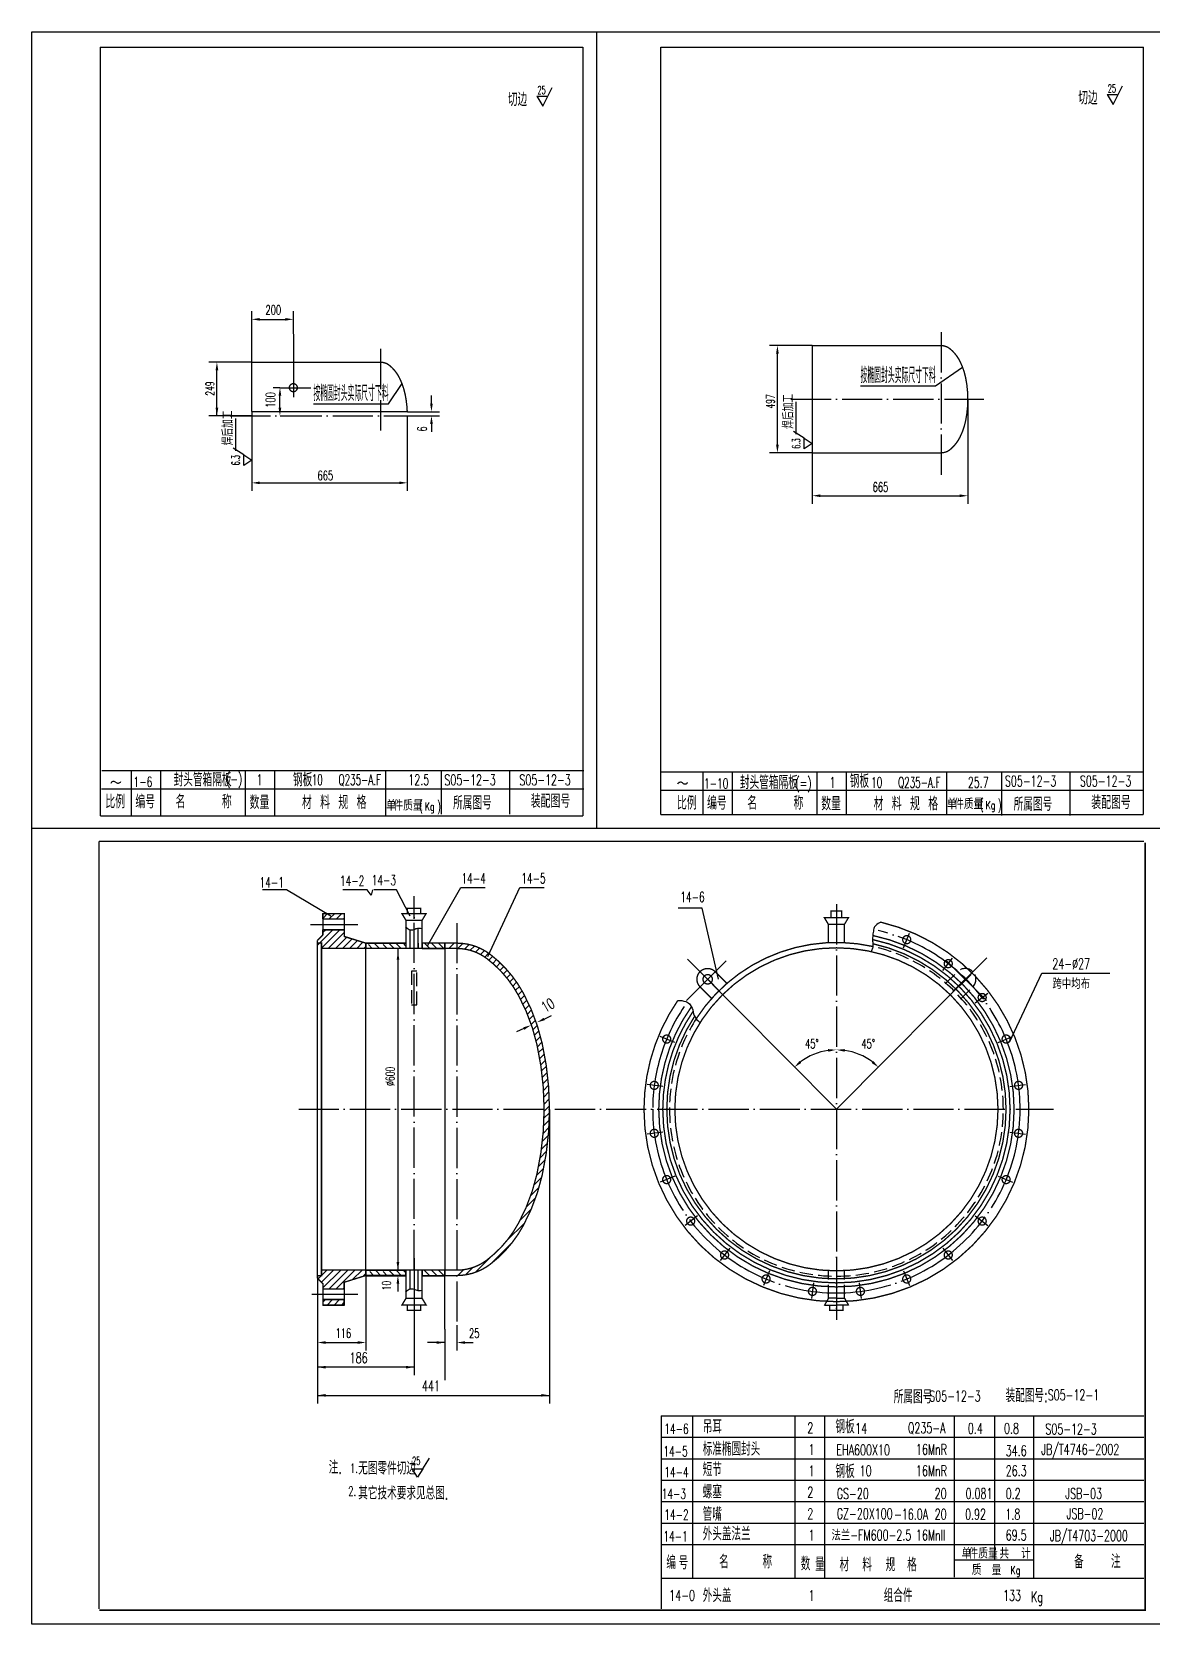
# Model space of a CAD drawing. Extents: x 0 to 2425, y 6 to 1194.
# Drawn here: x 1584 to 2002, y 6 to 600 of the extents above; entities that cross this region are included whole.
import ezdxf
from ezdxf.enums import TextEntityAlignment as Align

# ---------------------------------------------------------------- set-up
doc = ezdxf.new("R2010")
doc.units = 0
doc.header["$MEASUREMENT"] = 0
for name, pattern in [('DH', [44, 40, -2, 0, -2]), ('XS', [7, 5, -2]), ('ZHXS', [19, 15, -2, 0, -2])]:
    doc.linetypes.add(name, pattern=pattern)
doc.layers.get('0').update_dxf_attribs({"linetype": 'CONTINUOUS'})
for name, color, linetype in [('1', 7, 'ZHXS'), ('3', 7, 'XS'), ('4', 7, 'CONTINUOUS'), ('5', 7, 'CONTINUOUS')]:
    doc.layers.add(name, color=color, linetype=linetype)
doc.styles.add('HZ', font='txt', dxfattribs={"width": 0.65, "bigfont": 'hztxt'})
doc.styles.add('HZ1', font='txt', dxfattribs={"width": 0.6, "bigfont": 'hztxt'})

# ---------------------------------------------------------------- blocks, each defined once
blk = doc.blocks.new('BL')
at = {"layer": '5'}
for centre, radius, start, end in [((1.27, -0.34), 1.12, 49.07788, 162.09786), ((2.91, 1.38), 1.26, 223.92906, 329.5545)]:
    blk.add_arc(centre, radius, start, end, dxfattribs=at)
blk = doc.blocks.new('L')
at = {"layer": '4'}
blk.add_blockref('BL', (2.98, 2.54), dxfattribs=at)
blk = doc.blocks.new('D')
at = {"style": 'HZ'}
for s, height, width, p in [('单  ', 4, 0.7, (2.95, 4.05)), ('件质量', 4, 0.7, (5.59, 4.05)), ('(', 3.5, 0.6, (15.27, 4.16)), ('Kg', 3, 0.7, (17.36, 4.1)), (')', 3.5, 0.6, (22, 3.89))]:
    blk.add_text(s, height=height, dxfattribs=dict(at, width=width)).set_placement(p)
blk = doc.blocks.new('F')
at = {"style": 'HZ', "width": 0.7}
for s, p in [('单  ', (7.05, 14.32)), ('件质量', (9.68, 14.32)), ('质', (10.9, 8.18))]:
    blk.add_text(s, height=4, dxfattribs=at).set_placement(p)
blk = doc.blocks.new('V2', base_point=(443, 362.5))
for p, q in [((443, 362.5), (446.5, 369.5)), ((440.74, 366.27), (443, 362.5)), ((440.74, 366.27), (444.5, 366.27))]:
    blk.add_line(p, q)
at = {"style": 'HZ', "width": 0.6}
blk.add_text('25', height=3, dxfattribs=at).set_placement((441, 367))
blk = doc.blocks.new('C4Z')
for p, q in [((2.5, 3), (5, 7)), ((0.5, 0), (-1.5, 3)), ((-1.5, 3), (2.5, 3)), ((2.5, 3), (0.5, 0))]:
    blk.add_line(p, q)
at = {"style": 'HZ', "width": 0.6}
blk.add_text('6.3', height=3, dxfattribs=at).set_placement((-1.5, 4.5))
blk = doc.blocks.new('V2Z')
for p, q in [((2, 3), (4.5, 7)), ((-2, 3), (2, 3)), ((0, 0), (-2, 3)), ((2, 3), (0, 0))]:
    blk.add_line(p, q)
at = {"style": 'HZ', "width": 0.6}
blk.add_text('25', height=3, dxfattribs=at).set_placement((-2, 4.5))
blk = doc.blocks.new('*X52')
at = {"color": 0}
for p, q in [((169.84, 260), (171.72, 261.88)), ((172.28, 259.79), (174, 261.5)), ((174.47, 259.32), (176.06, 260.92)), ((176.44, 258.64), (177.96, 260.17)), ((178.25, 257.79), (179.72, 259.26)), ((179.89, 256.79), (181.33, 258.23)), ((181.41, 255.66), (182.83, 257.08)), ((182.86, 254.45), (184.27, 255.87)), ((184.24, 253.19), (185.66, 254.6)), ((185.57, 251.86), (186.99, 253.28)), ((186.85, 250.49), (188.26, 251.9)), ((188.06, 249.05), (189.48, 250.47)), ((189.22, 247.55), (190.65, 248.98)), ((190.32, 246), (191.76, 247.44)), ((191.35, 244.39), (192.81, 245.84)), ((192.33, 242.71), (193.8, 244.18)), ((193.25, 240.98), (194.73, 242.46)), ((194.12, 239.2), (195.62, 240.7)), ((194.96, 237.39), (196.47, 238.9)), ((195.75, 235.53), (197.28, 237.06)), ((196.5, 233.62), (198.05, 235.17)), ((197.2, 231.67), (198.77, 233.24)), ((197.85, 229.67), (199.45, 231.27)), ((198.46, 227.62), (200.07, 229.24)), ((199.01, 225.52), (200.65, 227.17)), ((199.5, 223.36), (201.18, 225.04)), ((199.95, 221.17), (201.65, 222.86)), ((200.37, 218.93), (202.09, 220.65)), ((200.74, 216.65), (202.48, 218.39)), ((201.07, 214.33), (202.84, 216.1)), ((201.35, 211.96), (203.15, 213.76)), ((201.59, 209.54), (203.42, 211.38)), ((201.77, 207.08), (203.64, 208.95)), ((201.91, 204.56), (203.81, 206.47)), ((201.98, 201.98), (203.93, 203.93)), ((201.95, 196.65), (203.99, 198.69)), ((202, 199.35), (203.99, 201.34)), ((201.36, 188.1), (203.58, 190.32)), ((201.63, 191.03), (203.79, 193.19)), ((201.83, 193.88), (203.93, 195.97)), ((200.52, 181.95), (202.9, 184.34)), ((200.99, 185.08), (203.29, 187.38)), ((199.93, 178.72), (202.42, 181.2)), ((198.28, 171.77), (201.08, 174.57)), ((199.21, 175.35), (201.82, 177.95)), ((195.36, 163.54), (198.87, 167.05)), ((197.04, 167.88), (200.13, 170.97)), ((192.98, 158.51), (197.18, 162.71)), ((188.01, 150.89), (194.8, 157.68)), ((182.18, 142.41), (190.19, 150.41)), ((176.28, 139.16), (181.71, 144.58)), ((169.82, 138), (171.99, 140.17)), ((172.73, 138.26), (175.46, 140.99))]:
    blk.add_line(p, q, dxfattribs=at)

msp = doc.modelspace()

# ---------------------------------------------------------------- linework, layer by layer
for p, q in [((1584, 600), (2425, 600)), ((1584, 6), (1584, 600)), ((1794.5, 600), (1794.5, 303)), ((1609.5, 594.33043), (1789.5, 594.33043)), ((1818.5, 594.33043), (1998.5, 594.33043)), ((1666.00178, 476.81675), (1666.00178, 495.75425)), ((1681.50178, 487.31675), (1681.50178, 495.75425)), ((1669.00178, 492.75425), (1678.50178, 492.75425)), ((1681.50178, 487.25425), (1681.50178, 463.75425)), ((1875, 482.94907), (1859, 482.94907)), ((1666.00178, 476.75425), (1650.00178, 476.75425)), ((1862, 445.94907), (1862, 479.94907)), ((1653.00178, 456.75425), (1653.00178, 473.75425)), ((1921, 467.94907), (1931.01593, 474.95524)), ((1676.50178, 467.25425), (1674.00178, 467.25425)), ((1676.50178, 467.25425), (1688.00178, 467.25425)), ((1676.50178, 459.75425), (1676.50178, 464.25425)), ((1676.56428, 467.25425), (1679.50178, 467.25425)), ((1717.00178, 461.25425), (1722.01771, 468.76041)), ((1733.00178, 461.29168), (1733.00178, 464.29168)), ((1893, 467.94907), (1921, 467.94907)), ((1666.00178, 458.29168), (1666.00178, 428.75425)), ((1689.00178, 461.25425), (1717.00178, 461.25425)), ((1724.03464, 458.29168), (1736.00178, 458.29168)), ((1869, 449.94907), (1869, 461.94907)), ((1933, 462.94907), (1933, 423.94907)), ((1666.00178, 456.75425), (1650.00178, 456.75425)), ((1660.00178, 443.75425), (1660.00178, 455.75425)), ((1676.56428, 456.75425), (1679.50178, 456.75425)), ((1724.00178, 456.75425), (1724.00178, 428.75425)), ((1730.06428, 456.75425), (1736.00178, 456.75425)), ((1733.00178, 453.75425), (1733.00178, 450.75425)), ((1875, 442.94907), (1859, 442.94907)), ((1875, 442.94907), (1875, 423.94907)), ((1669.00178, 431.75425), (1721.00178, 431.75425)), ((1878, 426.94907), (1930, 426.94907)), ((1621.00822, 324.44735), (1621.00822, 307.5)), ((1632.00822, 324.44735), (1632.00822, 307.5)), ((1663.50822, 324.44735), (1663.50822, 307.5)), ((1674.50822, 324.44735), (1674.50822, 307.5)), ((1715.91511, 324.44735), (1715.91511, 307.5)), ((1736.57858, 324.15138), (1736.57858, 308.20403)), ((1762.06893, 324.20403), (1762.06893, 308.20403)), ((1834.15708, 323.94735), (1834.15708, 308)), ((1845.15708, 323.94735), (1845.15708, 308)), ((1876.65708, 323.94735), (1876.65708, 308)), ((1887.65708, 323.94735), (1887.65708, 308)), ((1925.03248, 323.94735), (1925.03248, 308)), ((1945.57858, 323.65138), (1945.57858, 307.70403)), ((1971.06893, 323.70403), (1971.06893, 307.70403)), ((1789.85114, 317.44735), (1610.00822, 317.44735)), ((1998.5, 316.94735), (1818.5, 316.94735)), ((1584, 303), (2425, 303)), ((1679, 279.96809), (1670, 279.96809)), ((1695.5, 270.05484), (1679, 279.96809)), ((1709, 279.96809), (1700, 279.96809)), ((1710.5, 277.96809), (1709, 279.96809)), ((1711, 279.96809), (1710.5, 277.96809)), ((1720, 279.96809), (1711.5, 279.96809)), ((1725, 270.05484), (1720, 279.96809)), ((1731.5, 259.05484), (1743.98765, 280.74776)), ((1743.98765, 280.74776), (1752.98765, 280.74776)), ((1754, 255.05484), (1765.98765, 280.74776)), ((1765.98765, 280.74776), (1774.98765, 280.74776)), ((1726.5, 269.05484), (1726.5, 273.55484)), ((1692.5, 271.05484), (1700.5, 271.05484)), ((1692.5, 269.05484), (1692.5, 271.05484)), ((1700.5, 271.05484), (1700.5, 269.05484)), ((1834, 273.05484), (1825, 273.05484)), ((1840, 246.55484), (1834, 273.05484)), ((1687.84087, 267.05484), (1705.5, 267.05484)), ((1692.5, 263.05484), (1692.5, 265.05484)), ((1692.5, 265.05484), (1700.5, 265.05484)), ((1692.5, 263.05484), (1692.5, 265.05484)), ((1700.5, 265.05484), (1700.5, 262.55484)), ((1700.5, 262.55484), (1708.5, 260.05484)), ((1708.5, 258.05484), (1694.5, 258.05484)), ((1708.5, 260.05484), (1723.5, 260.05484)), ((1708.5, 258.05484), (1708.5, 260.05484)), ((1708.5, 260.05484), (1723.5, 260.05484)), ((1708.5, 260.05484), (1708.5, 258.05484)), ((1723.5, 258.05484), (1708.5, 258.05484)), ((1723.5, 260.05484), (1723.5, 258.05484)), ((1723.5, 260.05484), (1723.5, 258.05484)), ((1728, 258.05484), (1724.5, 258.05484)), ((1728, 260.05484), (1728, 258.05484)), ((1738, 260.05484), (1729.5, 260.05484)), ((1729.5, 260.05484), (1729.5, 258.05484)), ((1729.5, 258.05484), (1729.5, 260.05484)), ((1729.5, 258.05484), (1738, 258.05484)), ((1738, 258.05484), (1738, 260.05484)), ((1741.5, 260.05484), (1739.5, 258.05484)), ((1828.04505, 238.59989), (1842.89429, 253.44914)), ((1884, 198.05484), (1828.4668, 254.0219)), ((1884, 198.05484), (1940.02931, 254.52188)), ((1939.95495, 238.59989), (1925.10571, 253.44914)), ((1836, 246.55484), (1840.55776, 241.99708)), ((1932, 246.55484), (1927.44223, 241.99708)), ((1934.85103, 249.40587), (1934.85103, 249.40587)), ((1934.85103, 249.40587), (1934.85103, 249.40587)), ((1948.55145, 223.14419), (1960.5391, 248.8371)), ((1960.5391, 248.8371), (1985.9278, 248.8371)), ((1708.5, 138.05484), (1694.5, 138.05484)), ((1708.5, 136.05484), (1708.5, 138.05484)), ((1708.5, 136.05484), (1708.5, 138.05484)), ((1708.51677, 137.90901), (1708.51677, 135.99648)), ((1723.464, 137.90901), (1708.51677, 137.90901)), ((1719.5625, 138.05484), (1723.5, 138.05484)), ((1723.464, 135.80523), (1723.464, 137.90901)), ((1723.5, 138.05484), (1723.5, 136.05484)), ((1723.5, 136.05484), (1723.5, 138.05484)), ((1728, 138.05484), (1724.5, 138.05484)), ((1726.5, 142.55484), (1726.5, 119.55484)), ((1728, 136.05484), (1728, 138.05484)), ((1728, 136.05484), (1728, 138.05484)), ((1729.5, 138.05484), (1729.5, 136.05484)), ((1729.5, 138.05484), (1729.5, 136.05484)), ((1729.5205, 138.10027), (1729.5205, 135.99648)), ((1737.96773, 138.10027), (1729.5205, 138.10027)), ((1737.96773, 135.99648), (1737.96773, 138.10027)), ((1884, 142.55484), (1884, 119.55484)), ((1692.5, 133.05484), (1692.5, 131.05484)), ((1692.5, 131.05484), (1700.5, 131.05484)), ((1700.5, 133.55484), (1708.5, 136.05484)), ((1700.5, 131.05484), (1700.5, 133.55484)), ((1723.5, 136.05484), (1708.5, 136.05484)), ((1708.51677, 135.99648), (1723.30462, 135.99648)), ((1708.51677, 135.93398), (1708.51677, 108.05484)), ((1720.0625, 136.05484), (1723.5, 136.05484)), ((1720.5, 133.05484), (1720.5, 130.05484)), ((1729.5205, 135.99648), (1737.96773, 135.99648)), ((1738, 116.05484), (1738, 136.05484)), ((1688.41769, 129.05484), (1705.5, 129.05484)), ((1700.5, 127.05484), (1692.5, 127.05484)), ((1692.5, 127.05484), (1692.5, 125.05484)), ((1692.5, 125.05484), (1700.5, 125.05484)), ((1700.5, 125.05484), (1700.5, 127.05484)), ((1726.5, 127.05484), (1726.5, 122.55484)), ((1884, 127.05484), (1884, 122.55484)), ((1690.5, 114.99234), (1690.5, 108.05484)), ((1738, 115.99234), (1738, 108.05484)), ((1738, 115.99234), (1738, 108.05484)), ((1742.5, 117.49234), (1742.5, 108.05484)), ((1690.5, 111.49234), (1690.5, 107.55484)), ((1693.5, 111.05484), (1705.51677, 111.05484)), ((1726.5, 110.49234), (1726.5, 107.55484)), ((1738, 111.05484), (1731.5, 111.05484)), ((1738, 109.99234), (1738, 97.05484)), ((1745.5, 111.05484), (1748.5, 111.05484)), ((1690.5, 99.99234), (1690.5, 97.05484)), ((1818.64886, 83.70403), (1998.64886, 83.70403)), ((1818.64886, 83.70403), (1818.64886, 11.70403)), ((1830.49026, 23.19741), (1830.49026, 83.70403)), ((1868.64886, 23.19741), (1868.64886, 83.70403)), ((1879.64886, 23.19741), (1879.64886, 83.70403)), ((1928.00337, 23.58563), (1928.00337, 83.70403)), ((1942.88465, 83.70403), (1942.88465, 30.03011)), ((1957.64886, 23.19741), (1957.64886, 83.70403)), ((1818.64886, 75.70403), (1998.64886, 75.70403)), ((1818.64886, 67.70403), (1998.64886, 67.70403)), ((1818.64886, 59.70403), (1998.64886, 59.70403)), ((1818.64886, 51.70403), (1998.64886, 51.70403)), ((1818.64886, 43.70403), (1998.64886, 43.70403)), ((1818.64886, 35.70403), (1998.64886, 35.70403)), ((1928.00337, 30.03011), (1957.64886, 30.03011)), ((1818.62469, 23.19741), (1998.64886, 23.19741)), ((2425, 6), (1584, 6))]:
    msp.add_line(p, q)
at = {"color": 0}
for p, q in [((1692.5, 269.28902), (1694.26583, 271.05484)), ((1694.91748, 269.05484), (1696.91748, 271.05484)), ((1697.56913, 269.05484), (1699.56913, 271.05484)), ((1700.22078, 269.05484), (1700.5, 269.33406)), ((1690.5, 259.33406), (1696.22078, 265.05484)), ((1691.87243, 258.05484), (1698.87243, 265.05484)), ((1692.5, 263.98572), (1693.56913, 265.05484)), ((1694.52408, 258.05484), (1700.5, 264.03076)), ((1697.17573, 258.05484), (1701.39579, 262.27491)), ((1699.82738, 258.05484), (1703.4161, 261.64356)), ((1702.47903, 258.05484), (1705.4364, 261.01222)), ((1705.13068, 258.05484), (1707.45671, 260.38087)), ((1707.78233, 258.05484), (1708.5, 258.77251)), ((1710.94426, 258.05484), (1709.5, 259.49911)), ((1713.59591, 258.05484), (1711.59591, 260.05484)), ((1716.44426, 258.05484), (1715, 259.49911)), ((1719.09591, 258.05484), (1717.09591, 260.05484)), ((1721.74756, 258.05484), (1719.74756, 260.05484)), ((1723.5, 258.95406), (1722.39921, 260.05484)), ((1729.70251, 258.05484), (1729.5, 258.25736)), ((1732.35417, 258.05484), (1730.35417, 260.05484)), ((1735.00582, 258.05484), (1733.00582, 260.05484)), ((1737.65747, 258.05484), (1735.65747, 260.05484)), ((1690.75, 134.80484), (1694, 138.05484)), ((1692, 133.55484), (1696.5, 138.05484)), ((1692.5, 131.40319), (1699.15165, 138.05484)), ((1694.8033, 131.05484), (1701.8033, 138.05484)), ((1697.45495, 131.05484), (1704.45495, 138.05484)), ((1703.56415, 134.51239), (1707.1066, 138.05484)), ((1707.42109, 135.71769), (1708.5, 136.79659)), ((1711.52671, 135.99648), (1710.01677, 137.50642)), ((1714.17836, 135.99648), (1712.26582, 137.90901)), ((1716.52671, 135.99648), (1715.01677, 137.50642)), ((1719.17836, 135.99648), (1717.26582, 137.90901)), ((1721.83001, 135.99648), (1719.91747, 137.90901)), ((1723.464, 137.01414), (1722.56912, 137.90901)), ((1732.43661, 135.99648), (1730.33282, 138.10027)), ((1735.08826, 135.99648), (1732.98447, 138.10027)), ((1737.73991, 135.99648), (1735.63612, 138.10027)), ((1700.1066, 131.05484), (1700.5, 131.44824)), ((1729.78496, 135.99648), (1729.5205, 136.26094)), ((1692.5, 126.09989), (1693.45495, 127.05484)), ((1694.1066, 125.05484), (1696.1066, 127.05484)), ((1696.75825, 125.05484), (1698.75825, 127.05484)), ((1699.4099, 125.05484), (1700.5, 126.14494))]:
    msp.add_line(p, q, dxfattribs=at)
at = {"color": 0, "linetype": 'ByBlock'}
for p, q in [((1720.52837, 138.05484), (1720.52837, 258.05484)), ((1775.04562, 231.74189), (1777.76455, 233.00974)), ((1767.38913, 228.1716), (1764.6702, 226.90375)), ((1777, 197.99234), (1777, 88.35774)), ((1690.5, 136.05484), (1690.5, 88.35774)), ((1726.5, 135.99234), (1726.5, 98.85774)), ((1726.5, 101.85774), (1690.5, 101.85774)), ((1690.5, 91.35774), (1777, 91.35774))]:
    msp.add_line(p, q, dxfattribs=at)
for points, const_width in [([(1609.5, 594.33043), (1609.5, 307.5)], 0.5), ([(1789.5, 594.33043), (1789.5, 307.5)], 0.5), ([(1818.5, 594.33043), (1818.5, 308)], 0.5), ([(1998.5, 594.33043), (1998.5, 308)], 0.5), ([(1875, 462.94907), (1875, 482.94907), (1923, 482.94907)], 0.5), ([(1666.00178, 458.29168), (1666.00178, 476.75425), (1714.00178, 476.75425)], 0.5), ([(1723.97214, 458.29168), (1666.00178, 458.29168)], 0.5), ([(1875, 462.94907), (1875, 442.94907), (1923, 442.94907)], 0.5), ([(1789.85114, 324.44735), (1610.00822, 324.44735)], 0.5), ([(1998.5, 323.94735), (1818.5, 323.94735)], 0.5), ([(1609.5, 307.5), (1789.5, 307.5)], 0.5), ([(1609.5, 307.5), (1789.5, 307.5)], 0.5), ([(1609.5, 307.5), (1789.5, 307.5)], 0.5), ([(1818.5, 308), (1998.5, 308)], 0.5), ([(1609, 298), (1609, 11.70403)], 0.5), ([(1609, 298), (1998.64886, 298)], 0.5), ([(1999.14886, 297.5), (1999.14886, 11.20403), (1609.14886, 11.20403)], 0.6), ([(1726.5, 273.05484), (1724, 273.05484), (1724, 271.05484)], 0.5), ([(1726.5, 273.05484), (1729, 273.05484), (1729, 271.05484)], 0.5), ([(1692.5, 263.05484), (1692.5, 271.05484), (1700.5, 271.05484), (1700.5, 262.55484), (1708.5, 260.05484)], 0.5), ([(1692.5, 269.05484), (1700.5, 269.05484)], 0.5), ([(1726.5, 268.55484), (1723.5, 268.55484), (1722, 271.05484), (1726.5, 271.05484)], 0.5), ([(1723.5, 268.55484), (1723.5, 258.05484)], 0.5), ([(1726.5, 268.55484), (1729.5, 268.55484), (1731, 271.05484), (1726.5, 271.05484)], 0.5), ([(1729.5, 268.55484), (1729.5, 258.05484)], 0.5), ([(1881, 267.05484), (1879.5, 269.55484), (1884, 269.55484)], 0.5), ([(1881, 260.23251), (1881, 267.05484), (1884, 267.05484)], 0.5), ([(1884, 272.05484), (1882, 272.05484), (1882, 269.55484)], 0.5), ([(1884, 272.05484), (1886, 272.05484), (1886, 269.55484)], 0.5), ([(1887, 267.05484), (1888.5, 269.55484), (1884, 269.55484)], 0.5), ([(1887, 260.23251), (1887, 267.05484), (1884, 267.05484)], 0.5), ([(1692.5, 263.05484), (1690.5, 261.05484)], 0.5), ([(1692.5, 265.05484), (1700.5, 265.05484)], 0.5), ([(1725, 265.05484), (1725, 258.05484)], 0.5), ([(1728, 265.63236), (1728, 258.05484)], 0.5), ([(1690.5, 258.05484), (1690.5, 261.05484)], 0.5), ([(1690.5, 260.05484), (1692, 260.05484), (1692, 198.05484)], 0.5), ([(1690.5, 258.05484), (1690.5, 258.05484)], 0.5), ([(1690.5, 258.05484), (1690.5, 198.05484)], 0.5), ([(1708.5, 258.05484), (1692, 258.05484)], 0.5), ([(1723.5, 260.05484), (1708.5, 260.05484)], 0.5), ([(1708.5, 260.05484), (1708.5, 198.05484)], 0.5), ([(1742.5, 258.05484), (1708.5, 258.05484)], 0.5), ([(1742.5, 260.05484), (1729.5, 260.05484)], 0.5), ([(1738, 260.05484), (1738, 198.05484)], 0.5), ([(1690.5, 138.05484), (1690.5, 198.05484)], 0.5), ([(1690.5, 136.05484), (1692, 136.05484), (1692, 198.05484)], 0.5), ([(1708.5, 136.05484), (1708.5, 198.05484)], 0.5), ([(1738, 136.05484), (1738, 198.05484)], 0.5), ([(1690.5, 138.05484), (1690.5, 135.05484)], 0.5), ([(1708.5, 138.05484), (1692, 138.05484)], 0.5), ([(1742.5, 138.05484), (1708.5, 138.05484)], 0.5), ([(1723.5, 127.55484), (1723.5, 138.05484)], 0.5), ([(1725, 131.05484), (1725, 138.05484)], 0.5), ([(1728, 130.47732), (1728, 138.05484)], 0.5), ([(1729.5, 127.55484), (1729.5, 138.05484)], 0.5), ([(1690.5, 135.05484), (1690.5, 135.05484)], 0.5), ([(1692.5, 133.05484), (1690.5, 135.05484)], 0.5), ([(1692.5, 133.05484), (1692.5, 125.05484), (1700.5, 125.05484), (1700.5, 133.55484), (1708.5, 136.05484)], 0.5), ([(1692.5, 131.05484), (1700.5, 131.05484)], 0.5), ([(1723.5, 136.05484), (1708.5, 136.05484)], 0.5), ([(1742.5, 136.05484), (1729.5, 136.05484)], 0.5), ([(1692.5, 127.05484), (1700.5, 127.05484)], 0.5), ([(1726.5, 127.55484), (1723.5, 127.55484), (1722, 125.05484), (1726.5, 125.05484)], 0.5), ([(1726.5, 123.05484), (1724, 123.05484), (1724, 125.05484)], 0.5), ([(1726.5, 127.55484), (1729.5, 127.55484), (1731, 125.05484), (1726.5, 125.05484)], 0.5), ([(1726.5, 123.05484), (1729, 123.05484), (1729, 125.05484)], 0.5), ([(1880.30706, 126.39994), (1879.5, 125.05484), (1888.5, 125.05484), (1887.69294, 126.39994)], 0.3), ([(1884, 123.05484), (1881.5, 123.05484), (1881.5, 125.05484)], 0.5), ([(1884, 123.05484), (1886.5, 123.05484), (1886.5, 125.05484)], 0.5)]:
    msp.add_lwpolyline(points, dxfattribs=dict(const_width=const_width))
at = {"const_width": 0.5}
for points in [[(1923, 442.94907, 0.174704521), (1926.38757, 444.16998, 0.104202942), (1930.07107, 448.80693, 0.064948102), (1932.17119, 454.86045, 0.051099299), (1933, 462.94907, 0.051099299), (1932.17119, 471.03769, 0.064948102), (1930.07107, 477.09121, 0.104202942), (1926.38757, 481.72816, 0.174704521), (1923, 482.94907, 0.174704521)], [(1723.97214, 458.29168, 0.041439324), (1723.17297, 464.84286, 0.064948102), (1721.07285, 470.89638, 0.104202942), (1717.38935, 475.53333, 0.174704521), (1714.00178, 476.75425, 0.174704521)], [(1812.25, 198.05484, 1), (1955.75, 198.05484, 0.347366573), (1900.60102, 267.85791, 1)], [(1817.75, 198.05484, 1), (1950.25, 198.05484, 0.355016897), (1897.56723, 262.90076, 0.3498392)], [(1819.25, 198.05484, 1), (1948.75, 198.05484, 0.353954481), (1897.49922, 261.38204, 0.3498392)], [(1742.5, 136.05484, 0.164675846), (1754.91793, 140.25871, 0.105774201), (1767.23955, 154.67587, 0.069037406), (1774.27288, 173.44304, 0.055233717), (1777, 198.05484, 0.055233717), (1774.27288, 222.66664, 0.069037406), (1767.23955, 241.43382, 0.105774201), (1754.91793, 255.85098, 0.164675846), (1742.5, 260.05484, 0.164675846)], [(1742.5, 138.05484, 0.164675846), (1753.70303, 141.84743, 0.105774201), (1765.48097, 155.62844, 0.069037406), (1772.32139, 173.88089, 0.055233717), (1775, 198.05484, 0.055233717), (1772.32139, 222.2288, 0.069037406), (1765.48097, 240.48125, 0.105774201), (1753.70303, 254.26226, 0.164675846), (1742.5, 258.05484, 0.164675846)], [(1820.75, 198.05484, 1), (1947.25, 198.05484, 0.352223297), (1897.56712, 259.83264, 0.3498392)], [(1897.58331, 258.80479, 0.314025524), (1831.71549, 231.83935, 1)], [(1837.74514, 239.15285), (1833.14897, 243.74902, -0.414213562), (1833.14897, 249.40587), (1833.14897, 249.40587)], [(1843.402, 244.8097), (1838.80583, 249.40587, 0.414213562), (1833.14897, 249.40587), (1833.14897, 249.40587)], [(1824.86544, 238.6894, 0.151660094), (1812.25, 198.05484, 1)], [(1829.94784, 236.36185, 0.155368353), (1817.75, 198.05484, 0.146930831)], [(1830.57389, 234.63644, 0.151235694), (1819.25, 198.05484, 0.146930831)], [(1831.21705, 232.90485, 0.146930831), (1820.75, 198.05484, 0.146930831)]]:
    msp.add_lwpolyline(points, format="xyb", dxfattribs=at)
for points in [[(1680.00178, 467.25425, 1), (1683.00178, 467.25425, 1)], [(1909.55716, 259.99196, 1), (1910.87047, 262.68922, 1)], [(1823.75, 198.05484, 1), (1944.25, 198.05484, 1)], [(1924.71683, 251.26682, 1), (1926.68349, 253.53227, 1)], [(1834.76256, 245.31741, 1), (1837.23744, 247.79228, 1)], [(1937.10171, 238.91538, 1), (1939.5877, 240.59463, 1)], [(1822.06288, 223.61201, 1), (1819.36562, 224.92531, 1)], [(1945.8678, 223.77935, 1), (1948.7037, 224.75796, 1)], [(1817.55866, 206.71066, 1), (1814.61339, 207.28111, 1)], [(1950.4177, 206.89025, 1), (1953.41025, 207.10153, 1)], [(1817.5823, 189.21944, 1), (1814.58975, 189.00816, 1)], [(1950.44134, 189.39902, 1), (1953.3866, 188.82857, 1)], [(1822.1322, 172.33033, 1), (1819.2963, 171.35173, 1)], [(1945.93711, 172.49768, 1), (1948.63438, 171.18438, 1)], [(1830.89829, 157.19431, 1), (1828.4123, 155.51506, 1)], [(1937.21198, 157.33801, 1), (1939.47743, 155.37136, 1)], [(1843.28317, 144.84287, 1), (1841.31651, 142.57742, 1)], [(1924.86053, 144.95313, 1), (1926.53978, 142.46715, 1)], [(1858.44283, 136.11773, 1), (1857.12953, 133.42046, 1)], [(1875.34418, 131.6135, 1), (1874.77373, 128.66824, 1)], [(1892.8354, 131.63715, 1), (1893.04668, 128.6446, 1)], [(1909.72451, 136.18705, 1), (1910.70312, 133.35115, 1)]]:
    msp.add_lwpolyline(points, format="xyb", close=True, dxfattribs=at)
for points in [[(1900.60102, 267.85791, 0.083407876), (1898.64333, 266.63521, 0.1557381), (1898, 265.55484, 0.025939985), (1897.62824, 263.46712, 0.02870531), (1897.5, 261.55484, 0.022108499), (1897.55234, 260.0446, -0.026945264), (1897.58331, 258.80479, -0.071179851), (1897.4672, 258.13246, -0.036185118), (1896.96445, 256.89348)], [(1723.38014, 266.16151, 0.117525173), (1724.73029, 265.16952, 0.156051879), (1726, 265.05484, 0.052107219), (1726.76318, 265.31085, -0.054052048), (1727.5, 265.55484, -0.05299374), (1728.41797, 265.65241, -0.0449937), (1729.5, 265.55484)], [(1824.86544, 238.6894, -0.096221507), (1827.88254, 238.242, -0.148113952), (1829.5, 237.05484, -0.123575129), (1830.61487, 234.40052, 0.127754621), (1831.71549, 231.83935, 0.031358103), (1832.32051, 231.15328, 0.025246807), (1833.16312, 230.39173)], [(1723.38014, 129.94818, -0.117525173), (1724.73029, 130.94017, -0.156051879), (1726, 131.05484, -0.052107219), (1726.76318, 130.79884, 0.054052048), (1727.5, 130.55484, 0.05299374), (1728.41797, 130.45728, 0.0449937), (1729.5, 130.55484)]]:
    msp.add_lwpolyline(points, format="xyb")
at = {"color": 0, "linetype": 'ByBlock'}
for start, end in [(97.97419432, 127.24874533), (52.75125467, 82.02580568)]:
    msp.add_arc((1884, 198.05484), 22.19234, start, end, dxfattribs=at)
msp.add_point((1884, 129.55484))
for points in [[(1669.00178, 492.25425), (1669.00178, 493.25425), (1666.00178, 492.75425)], [(1678.50178, 492.25425), (1678.50178, 493.25425), (1681.50178, 492.75425)], [(1862.5, 479.94907), (1861.5, 479.94907), (1862, 482.94907)], [(1653.50178, 473.75425), (1652.50178, 473.75425), (1653.00178, 476.75425)], [(1677.00178, 464.25425), (1676.00178, 464.25425), (1676.50178, 467.25425)], [(1653.50178, 459.75425), (1652.50178, 459.75425), (1653.00178, 456.75425)], [(1677.00178, 459.75425), (1676.00178, 459.75425), (1676.50178, 456.75425)], [(1733.50178, 461.29168), (1732.50178, 461.29168), (1733.00178, 458.29168)], [(1733.50178, 453.75425), (1732.50178, 453.75425), (1733.00178, 456.75425)], [(1862.5, 445.94907), (1861.5, 445.94907), (1862, 442.94907)], [(1669.00178, 431.25425), (1669.00178, 432.25425), (1666.00178, 431.75425)], [(1721.00178, 431.25425), (1721.00178, 432.25425), (1724.00178, 431.75425)], [(1878, 426.44907), (1878, 427.44907), (1875, 426.94907)], [(1930, 426.44907), (1930, 427.44907), (1933, 426.94907)], [(1721, 141.05484), (1720, 141.05484), (1720.5, 138.05484)], [(1721, 133.05484), (1720, 133.05484), (1720.5, 136.05484)], [(1693.5, 110.55484), (1693.5, 111.55484), (1690.5, 111.05484)], [(1705.51677, 110.55484), (1705.51677, 111.55484), (1708.51677, 111.05484)], [(1735, 110.55484), (1735, 111.55484), (1738, 111.05484)], [(1745.5, 110.55484), (1745.5, 111.55484), (1742.5, 111.05484)]]:
    msp.add_solid(points)
for points in [[(1721.02837, 253.86951), (1720.02837, 253.86951), (1720.52837, 256.86951)], [(1775.25693, 231.28874), (1774.83432, 232.19504), (1772.3267, 230.47403)], [(1767.60044, 227.71845), (1767.17782, 228.62476), (1770.10805, 229.43946)], [(1880.95706, 219.53388), (1880.88558, 220.53132), (1883.91365, 220.24702)], [(1887.04294, 219.53388), (1887.11441, 220.53132), (1884.08635, 220.24702)], [(1870.89634, 215.34364), (1870.23865, 216.09693), (1868.30764, 213.7472)], [(1897.10365, 215.34364), (1897.76135, 216.09693), (1899.69235, 213.7472)], [(1693.5, 101.35774), (1693.5, 102.35774), (1690.5, 101.85774)], [(1723.5, 101.35774), (1723.5, 102.35774), (1726.5, 101.85774)], [(1693.5, 90.85774), (1693.5, 91.85774), (1690.5, 91.35774)], [(1774, 90.85774), (1774, 91.85774), (1777, 91.35774)]]:
    msp.add_solid(points, dxfattribs=at)
at = {"layer": '1'}
for p, q in [((1923, 487.94907), (1923, 433.94907)), ((1714.00178, 481.75425), (1714.00178, 451.25425)), ((1867, 462.94907), (1939, 462.94907)), ((1658.00178, 456.75425), (1730.00178, 456.75425)), ((1726.5, 138.05484), (1726.5, 277.55484)), ((1884, 274.55484), (1884, 121.05484)), ((1742.5, 267.55484), (1742.5, 117.55484)), ((1908.97009, 258.33798), (1911.22018, 263.77018)), ((1923.72168, 249.82115), (1927.30106, 254.48589)), ((1930.13872, 244.19356), (1934.29634, 248.35119)), ((1935.7663, 237.77653), (1940.43104, 241.35591)), ((1823.71686, 223.02494), (1818.28466, 225.27503)), ((1944.28314, 223.02494), (1949.71534, 225.27503)), ((1819.30822, 206.57168), (1813.47875, 207.33914)), ((1948.69178, 206.57168), (1954.52125, 207.33914)), ((1683.5, 198.05484), (1965, 198.05484)), ((1819.30822, 189.53801), (1813.47875, 188.77055)), ((1948.69178, 189.53801), (1954.52125, 188.77055)), ((1823.71686, 173.08475), (1818.28466, 170.83466)), ((1944.28314, 173.08475), (1949.71534, 170.83466)), ((1832.23369, 158.33316), (1827.56896, 154.75378)), ((1935.7663, 158.33316), (1940.43104, 154.75378)), ((1844.27832, 146.28854), (1840.69894, 141.6238)), ((1923.72168, 146.28854), (1927.30106, 141.6238)), ((1859.0299, 137.7717), (1856.77981, 132.3395)), ((1908.97009, 137.7717), (1911.22018, 132.3395)), ((1875.48316, 133.36307), (1874.7157, 127.5336)), ((1892.51683, 133.36307), (1893.2843, 127.5336))]:
    msp.add_line(p, q, dxfattribs=at)
at = {"layer": '1', "linetype": 'DH'}
for points in [[(1815.5, 198.05484, 1), (1952.5, 198.05484, 0.348543503), (1899.56907, 264.76207, 1)], [(1827.20463, 236.35022, 0.149408965), (1815.5, 198.05484, 1)]]:
    msp.add_lwpolyline(points, format="xyb", dxfattribs=at)
at = {"layer": '3'}
for p, q in [((1727.5, 249.55484), (1725.5, 249.55484)), ((1725.5, 249.55484), (1725.5, 237.05484)), ((1727.5, 237.05484), (1727.5, 249.55484)), ((1924.598, 244.8097), (1929.19417, 249.40587)), ((1930.25486, 239.15285), (1934.85103, 243.74902)), ((1725.5, 237.05484), (1727.5, 237.05484)), ((1881, 127.55484), (1881, 138.05484)), ((1887, 127.55484), (1887, 138.05484)), ((1881, 127.55484), (1879.5, 125.05484)), ((1879.5, 125.05484), (1884, 125.05484)), ((1884, 127.55484), (1881, 127.55484)), ((1884, 127.55484), (1887, 127.55484)), ((1888.5, 125.05484), (1884, 125.05484)), ((1887, 127.55484), (1888.5, 125.05484))]:
    msp.add_line(p, q, dxfattribs=at)
for points in [[(1821.75, 198.05484, 1), (1946.25, 198.05484, 0.351156982), (1897.58331, 258.80479, 1)], [(1831.71549, 231.83935, 0.144410418), (1821.75, 198.05484, 1)]]:
    msp.add_lwpolyline(points, format="xyb", dxfattribs=at)
for start, end in [(45, 135), (315, 45)]:
    msp.add_arc((1932.0226, 246.57745), 4, start, end, dxfattribs=at)

# ---------------------------------------------------------------- block references
for name, p in [('V2', (1774.50309, 572.2848)), ('V2', (1987.18052, 572.88255)), ('L', (1610.2288, 317.06722)), ('L', (1821.59101, 316.75182)), ('D', (1713.20445, 305.41081)), ('D', (1922.28685, 305.95314)), ('*X52', (1573, -1.94516)), ('V2Z', (1727.77663, 60.88935)), ('F', (1923.56693, 16.12789))]:
    msp.add_blockref(name, p)
at = {"rotation": 90}
for p in [(1875, 445.94907), (1666.00178, 439.75425)]:
    msp.add_blockref('C4Z', p, dxfattribs=at)

# ---------------------------------------------------------------- texts
for s, height, style, width, p in [('切边', 5, 'HZ', 0.6, (1761.50309, 572.2848)), ('切边', 5, 'HZ', 0.6, (1974.18052, 572.88255)), ('200', 3.5, 'HZ', 0.65, (1671.09761, 494.50425)), ('665', 3.5, 'HZ', 0.65, (1690.50178, 432.75425)), ('665', 3.5, 'HZ', 0.65, (1897.5, 428.44907)), ('1-6', 3.8, 'HZ1', 0.65, (1621.91202, 318.29865)), ('封头管箱隔板', 5, 'HZ', 0.6, (1636.85114, 318.5)), ('(-)', 4, 'HZ', 0.65, (1656.42614, 319.28203)), ('1', 4, 'HZ', 0.6, (1667.85114, 319)), ('钢板', 5, 'HZ', 0.6, (1681.35114, 318.5)), ('10', 4, 'HZ', 0.6, (1688.35114, 319)), ('Q235-A.F', 4, 'HZ', 0.6, (1698.35114, 319)), ('12.5', 4, 'HZ', 0.65, (1724.35114, 319)), ('S05-12-3', 4, 'HZ', 0.65, (1737.81828, 318.96026)), ('S05-12-3', 4, 'HZ', 0.65, (1765.77743, 318.96026)), ('1-10', 3.8, 'HZ1', 0.65, (1834.62006, 317.69832)), ('封头管箱隔板', 5, 'HZ', 0.6, (1848, 317.5)), ('(=)', 4, 'HZ', 0.65, (1868.73491, 317.67482)), ('1', 4, 'HZ', 0.6, (1881.5, 318)), ('钢板', 5, 'HZ', 0.6, (1889, 318)), ('10', 4, 'HZ', 0.6, (1897, 318)), ('Q235-A.F', 4, 'HZ', 0.6, (1907, 318)), ('25.7', 4, 'HZ', 0.65, (1933, 318)), ('S05-12-3', 4, 'HZ', 0.65, (1946.81828, 318.50605)), ('S05-12-3', 4, 'HZ', 0.65, (1974.77743, 318.50605)), ('比例', 5, 'HZ', 0.7, (1611.40706, 310.3341)), ('编号', 5, 'HZ', 0.7, (1622.59776, 310.3341)), ('名    称', 5, 'HZ', 0.7, (1637.59932, 310.3341)), ('数量', 5, 'HZ', 0.7, (1665.18751, 310.05432)), ('材 料 规 格', 5, 'HZ', 0.7, (1684.71452, 310.05432)), ('所属图号', 5, 'HZ', 0.6, (1741.06893, 309.88603)), ('装配图号', 5, 'HZ', 0.7, (1770.03677, 310.55432)), ('比例', 5, 'HZ', 0.7, (1824.55592, 309.8341)), ('编号', 5, 'HZ', 0.7, (1835.74662, 309.8341)), ('名    称', 5, 'HZ', 0.7, (1850.74818, 309.8341)), ('数量', 5, 'HZ', 0.7, (1878.33637, 309.55432)), ('材 料 规 格', 5, 'HZ', 0.7, (1897.86339, 309.55432)), ('所属图号', 5, 'HZ', 0.6, (1950.06893, 309.38603)), ('装配图号', 5, 'HZ', 0.7, (1979.03677, 310.05432)), ('14-2', 3.8, 'HZ1', 0.65, (1698.85776, 281.38696)), ('14-3', 3.8, 'HZ1', 0.65, (1710.71175, 281.63521)), ('14-4', 3.8, 'HZ1', 0.65, (1744.18183, 282.33204)), ('14-5', 3.8, 'HZ1', 0.65, (1766.49523, 282.33204)), ('14-1', 3.8, 'HZ1', 0.65, (1668.87413, 280.82368)), ('14-6', 3.8, 'HZ1', 0.65, (1825.76517, 275.36374)), ('24-%%C27', 4, 'HZ', 0.65, (1964.5391, 250.3371)), ('跨中均布', 4, 'HZ', 0.65, (1964.5391, 242.9185)), ('116', 3.5, 'HZ', 0.65, (1697.23338, 112.80484)), ('25', 3.5, 'HZ', 0.65, (1747, 112.80484)), ('186', 4, 'HZ', 0.65, (1702.5, 103.35774)), ('441', 4, 'HZ', 0.65, (1729.5, 92.85774)), ('所属图号', 5, 'HZ', 0.6, (1905.35539, 88.31951)), ('S05-12-3', 4, 'HZ', 0.65, (1918.60399, 89.06359)), ('装配图号:', 5, 'HZ', 0.65, (1947.0927, 88.80857)), ('S05-12-1', 4, 'HZ', 0.65, (1962.81317, 89.52002)), ('14-6', 3.8, 'HZ1', 0.65, (1819.79788, 76.9766)), ('吊耳', 5, 'HZ', 0.65, (1834.14886, 77.20403)), ('2', 4, 'HZ', 0.65, (1873.14886, 77.20403)), ('钢板', 5, 'HZ', 0.65, (1883.64886, 77.20403)), ('14', 4, 'HZ', 0.65, (1891, 77)), ('Q235-A', 4, 'HZ', 0.65, (1910.64886, 77.20403)), ('0.4', 4, 'HZ', 0.65, (1933, 77)), ('0.8', 4, 'HZ', 0.65, (1946.5, 77)), ('S05-12-3', 4, 'HZ', 0.65, (1961.91765, 76.7537)), ('14-5', 3.8, 'HZ1', 0.65, (1819.47427, 68.56827)), ('标准椭圆封头', 5, 'HZ', 0.65, (1834.14886, 68.8707)), ('1', 4, 'HZ', 0.65, (1873.64886, 69.20403)), ('EHA600X10', 4, 'HZ', 0.65, (1884, 69)), ('16MnR', 4, 'HZ', 0.65, (1913.64886, 69.20403)), ('34.6', 4, 'HZ', 0.65, (1947.14886, 68.70403)), ('JB/T4746-2002', 4, 'HZ', 0.65, (1960.39599, 69.20403)), ('注.', 4.8, 'HZ', 0.65, (1694.66883, 62.12246)), ('1.', 3.5, 'HZ', 0.65, (1702.64924, 62.44907)), ('无图零件切边', 4.8, 'HZ', 0.65, (1705.7, 61.78935)), ('短节', 5, 'HZ', 0.65, (1834.14886, 61.20403)), ('钢板', 5, 'HZ', 0.65, (1883.64886, 60.53736)), ('14-4', 3.8, 'HZ1', 0.65, (1819.79788, 60.80674)), ('1', 4, 'HZ', 0.65, (1873.64886, 61.20403)), ('10', 4, 'HZ', 0.65, (1892.64886, 61.20403)), ('16MnR', 4, 'HZ', 0.65, (1913.64886, 61.20403)), ('26.3', 4, 'HZ', 0.65, (1947.14886, 61.20403)), ('2.', 3.5, 'HZ', 0.65, (1701.97781, 53.84727)), ('其它技术要求见总图.', 4.8, 'HZ', 0.65, (1705.7, 52.49915)), ('14-3', 3.8, 'HZ1', 0.65, (1818.82704, 52.72181)), ('螺塞', 5, 'HZ', 0.65, (1834.14886, 52.8707)), ('2', 4, 'HZ', 0.65, (1873.14886, 53.20403)), ('GS-20', 4, 'HZ', 0.65, (1884.14886, 52.70403)), ('20', 4, 'HZ', 0.65, (1920.64886, 52.70403)), ('0.081', 4, 'HZ', 0.65, (1932.14886, 52.70403)), ('0.2', 4, 'HZ', 0.65, (1947.14886, 52.70403)), ('JSB-03', 4, 'HZ', 0.65, (1969.35625, 52.70403)), ('14-2', 3.8, 'HZ1', 0.65, (1819.79788, 44.96027)), ('管嘴', 5, 'HZ', 0.65, (1834.14886, 44.53736)), ('2', 4, 'HZ', 0.65, (1873.14886, 45.20403)), ('GZ-20X100', 4, 'HZ', 0.65, (1884.14886, 45.20403)), ('-16.0A', 4, 'HZ', 0.65, (1905.50513, 45)), ('20', 4, 'HZ', 0.65, (1920.64886, 45.0064)), ('0.92', 4, 'HZ', 0.65, (1932, 45)), ('1.8', 4, 'HZ', 0.65, (1947, 45)), ('JSB-02', 4, 'HZ', 0.65, (1969.85625, 45.20403)), ('外头盖法兰', 5, 'HZ', 0.65, (1834.14886, 37.20403)), ('法兰-FM600-2.5', 4, 'HZ', 0.65, (1882.14886, 37.20403)), ('JB/T4703-2000', 4, 'HZ', 0.65, (1963.58623, 37.00501)), ('14-1', 3.8, 'HZ1', 0.65, (1819.47427, 36.87534)), ('1', 4, 'HZ', 0.65, (1873.64886, 37.20403)), ('16MnII', 4, 'HZ', 0.65, (1913.64886, 37.20403)), ('69.5', 4, 'HZ', 0.65, (1947.14886, 37.20403)), ('编  ', 5, 'HZ', 0.65, (1820.58334, 26.53612)), ('号        ', 5, 'HZ', 0.65, (1825.14724, 26.44755)), ('名    称', 5, 'HZ', 0.65, (1840.26528, 26.78717)), ('数', 5, 'HZ', 0.65, (1870.6961, 26.03011)), ('量', 5, 'HZ', 0.65, (1876.04909, 25.81856)), ('材', 5, 'HZ', 0.65, (1885.14886, 25.70403)), ('料', 5, 'HZ', 0.65, (1893.67974, 25.70403)), ('规', 5, 'HZ', 0.65, (1902.33657, 25.70403)), ('格', 5, 'HZ', 0.65, (1910.36745, 25.70403)), ('共  ', 4, 'HZ', 0.7, (1944.76099, 30.41833)), ('计', 4, 'HZ', 0.7, (1952.84864, 30.41833)), ('备  ', 5, 'HZ', 0.65, (1972.61279, 26.81256)), ('注', 5, 'HZ', 0.65, (1986.37693, 26.92434)), ('量', 4, 'HZ', 0.7, (1941.84943, 24.20678)), ('Kg', 3, 'HZ', 0.7, (1948.96657, 24.59501)), ('14-0', 4, 'HZ', 0.65, (1821.64886, 14.70403)), ('外头盖', 5, 'HZ', 0.65, (1834.14886, 14.20403)), ('1', 4, 'HZ', 0.65, (1873.64886, 14.70403)), ('组合件', 5, 'HZ', 0.65, (1901.64886, 14.20403)), ('133', 4, 'HZ', 0.65, (1946.14886, 14.70403)), ('Kg', 4, 'HZ', 0.65, (1956.59063, 14.20403))]:
    msp.add_text(s, height=height, dxfattribs=dict(style=style, width=width)).set_placement(p)
at = {"style": 'HZ', "width": 0.6}
for p, p2 in [((1893, 468.94907), (1921, 468.94907)), ((1689.00178, 462.25425), (1717.00178, 462.25425))]:
    msp.add_text('按椭圆封头实际尺寸下料', height=5.8683927, dxfattribs=at).set_placement(p, p2, align=Align.ALIGNED)
at = {"style": 'HZ'}
for s, height, rotation, width, p in [('249', 3.2, 90, 0.65, (1652.00178, 464.25425)), ('100', 3.5, 90, 0.65, (1674.75178, 459.72925)), ('497', 3.2, 90, 0.65, (1861, 459.44907)), ('焊后加工', 4, 90, 0.6, (1868, 451.94907)), ('焊后加工', 4, 90, 0.6, (1659.00178, 445.75425)), ('6', 3.5, 90, 0.65, (1731.25178, 450.88219)), ('10', 4, 30, 0.65, (1775.5, 234.05484)), ('%%C600', 3.2, 90, 0.65, (1719.19318, 206.79519)), ('10', 3.2, 90, 0.65, (1717.82879, 130.54351))]:
    msp.add_text(s, height=height, rotation=rotation, dxfattribs=dict(at, width=width)).set_placement(p)
at = {"color": 0, "linetype": 'ByBlock', "style": 'HZ', "width": 0.65}
for p in [(1872.29888, 220.76779), (1893.29888, 220.76779)]:
    msp.add_text('45%%D', height=3.5, dxfattribs=at).set_placement(p)

doc.saveas('drawing.dxf')
